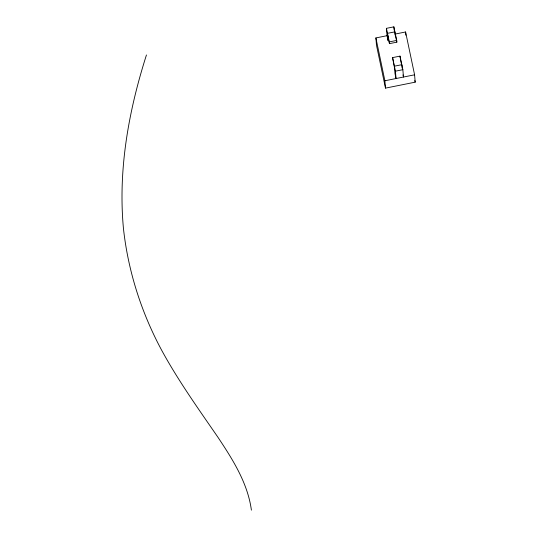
<?xml version="1.0" encoding="UTF-8"?>
<svg xmlns="http://www.w3.org/2000/svg" width="537" height="537" viewBox="0 0 537 537"><rect width="100%" height="100%" fill="white"/><g stroke="black" fill="none" stroke-linecap="round" stroke-linejoin="round"><path stroke-width="0.81" d="M146.453 54.955C128.645 110.81 117.979 169.638 123.436 228.373C128.061 270.883 141.244 312.131 161.422 349.795C178.076 380.471 198.422 408.872 218.163 437.588C232.897 459.793 247.752 483.206 251.403 510.15M395.178 35.194L394.91 31.851L387.486 33.334L388.083 40.691L387.029 35.697L386.439 28.34L393.863 26.85L396.709 40.416L396.85 42.154L389.432 43.645L387.627 35.08M395.245 34.046L405.589 31.972L414.591 74.811L415.182 82.168L385.492 88.122L376.491 45.283L375.893 37.926L387.029 35.697M389.432 43.645L389.291 41.906L396.709 40.416M394.534 67.924L392.587 57.613L400.011 56.123L402.864 69.689L403.455 77.046L403.005 74.905M401.904 65.856L401.817 64.695L394.393 66.185L394.984 73.535L396.031 78.536L395.44 71.179L402.864 69.689M385.492 88.122L384.901 80.772L414.591 74.811M414.839 80.55L415.182 82.168M395.051 33.589L396.85 42.154M400.32 58.647L401.79 65.655M386.439 28.34L389.291 41.906M392.587 57.613L395.44 71.179M375.893 37.926L384.901 80.772M405.589 31.972L405.851 35.241M401.951 66.434L402.085 68.038M400.011 56.123L400.152 57.868M393.863 26.85L394.124 30.119"/></g></svg>
